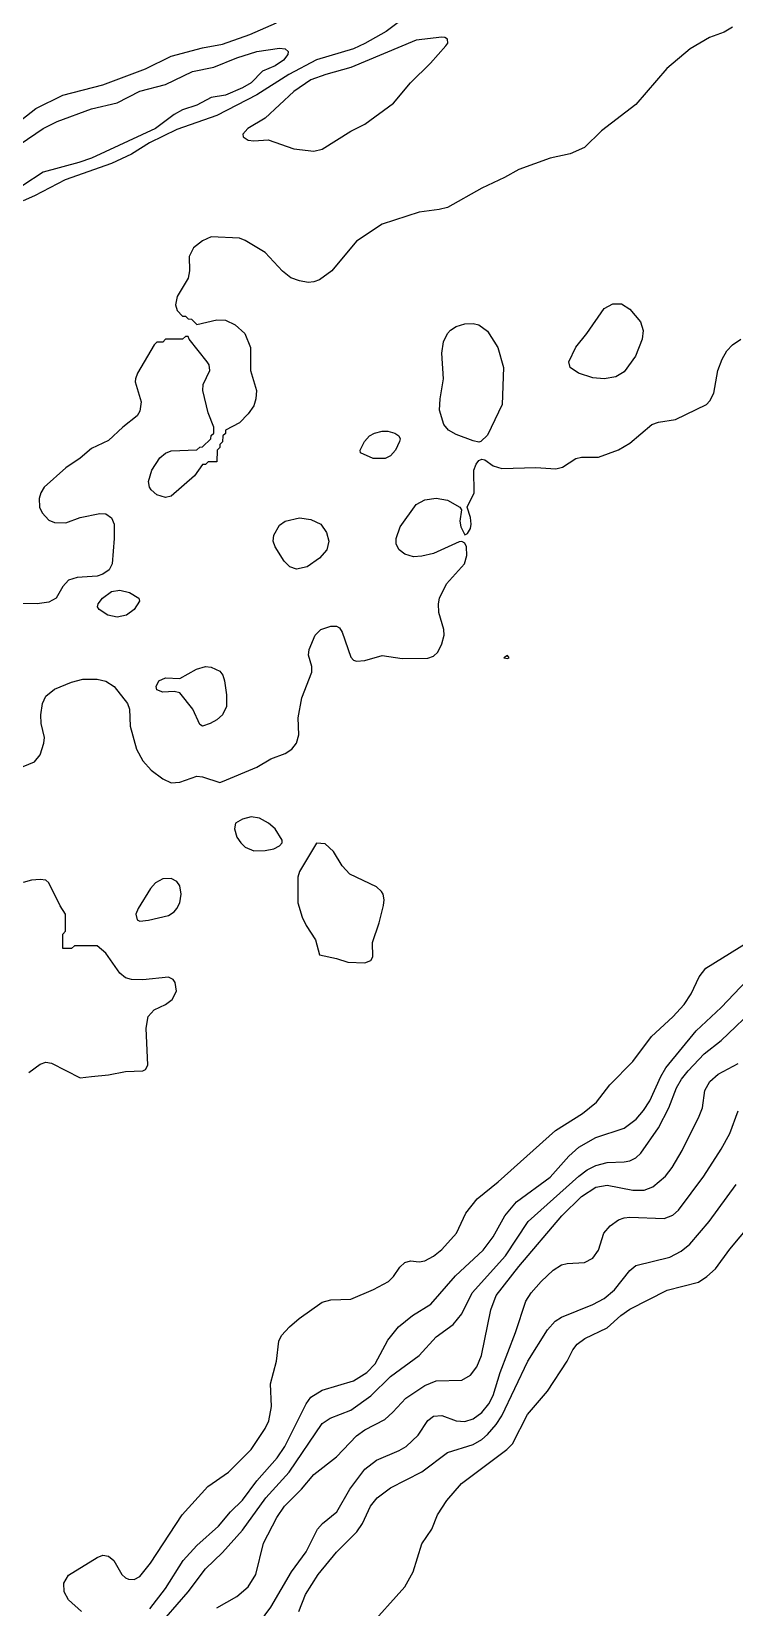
# Model space of a CAD drawing. Extents: x 474277 to 475042, y 254928 to 255625.
# Drawn here: x 474453.52 to 474472.44, y 255386 to 255428.45 of the extents above; entities that cross this region are included whole.
import ezdxf

# ---------------------------------------------------------------- set-up
doc = ezdxf.new("R2010")
doc.units = 0
doc.header["$MEASUREMENT"] = 0
doc.layers.add('BaseMapV2_DTM_export_MonNov09090547073261 — entities', color=1, linetype='CONTINUOUS')

msp = doc.modelspace()

# ---------------------------------------------------------------- linework, layer by layer
at = {"layer": 'BaseMapV2_DTM_export_MonNov09090547073261 — entities', "color": 15, "linetype": 'Continuous', "true_color": 0xb7484b}
for points in [[(474453.052, 255425.917, 83.5), (474453.638, 255426.377, 83.5), (474454.366, 255426.74, 83.5), (474455.439, 255427.019, 83.5), (474456.589, 255427.442, 83.5), (474457.279, 255427.79, 83.5), (474458.123, 255428.008, 83.5), (474458.66, 255428.111, 83.5), (474459.393, 255428.371, 83.5), (474460.116, 255428.685, 83.5)], [(474472.385, 255428.565, 83.25), (474472.155, 255428.43, 83.25), (474471.765, 255428.294, 83.25), (474471.248, 255427.988, 83.25), (474470.613, 255427.451, 83.25), (474469.778, 255426.486, 83.25), (474468.857, 255425.776, 83.25), (474468.397, 255425.33, 83.25), (474468.014, 255425.153, 83.25), (474467.477, 255425.042, 83.25), (474466.634, 255424.733, 83.25), (474466.25, 255424.517, 83.25), (474465.637, 255424.229, 83.25), (474464.717, 255423.712, 83.25), (474464.487, 255423.653, 83.25), (474463.95, 255423.582, 83.25), (474462.953, 255423.263, 83.25), (474462.263, 255422.805, 83.25), (474461.601, 255422.007, 83.25), (474461.267, 255421.76, 83.25), (474461.113, 255421.705, 83.25), (474460.96, 255421.695, 83.25), (474460.73, 255421.733, 83.25), (474460.5, 255421.818, 83.25), (474460.27, 255421.992, 83.25), (474459.81, 255422.501, 83.25), (474459.273, 255422.823, 83.25), (474459.12, 255422.884, 83.25), (474458.353, 255422.918, 83.25), (474458.123, 255422.811, 83.25), (474457.882, 255422.62, 83.25), (474457.763, 255422.39, 83.25), (474457.768, 255422.007, 83.25), (474457.739, 255421.803, 83.25), (474457.435, 255421.317, 83.25), (474457.396, 255421.087, 83.25), (474457.441, 255420.933, 83.25), (474457.586, 255420.784, 83.25), (474457.663, 255420.783, 83.25), (474457.739, 255420.708, 83.25), (474457.821, 255420.703, 83.25), (474457.969, 255420.558, 83.25), (474458.506, 255420.682, 83.25), (474458.736, 255420.678, 83.25), (474459.003, 255420.55, 83.25), (474459.26, 255420.32, 83.25), (474459.415, 255419.937, 83.25), (474459.41, 255419.323, 83.25), (474459.571, 255418.786, 83.25), (474459.558, 255418.556, 83.25), (474459.503, 255418.368, 83.25), (474459.35, 255418.152, 83.25), (474459.12, 255417.912, 83.25), (474458.744, 255417.713, 83.25), (474458.736, 255417.628, 83.25), (474458.668, 255417.56, 83.25), (474458.66, 255417.398, 83.25), (474458.591, 255417.33, 83.25), (474458.583, 255417.245, 83.25), (474458.514, 255417.176, 83.25), (474458.506, 255416.865, 83.25), (474458.276, 255416.865, 83.25), (474458.199, 255416.79, 83.25), (474458.123, 255416.788, 83.25), (474457.903, 255416.486, 83.25), (474457.279, 255415.938, 83.25), (474457.126, 255415.896, 83.25), (474456.896, 255415.972, 83.25), (474456.739, 255416.103, 83.25), (474456.695, 255416.179, 83.25), (474456.67, 255416.333, 83.25), (474456.755, 255416.639, 83.25), (474456.973, 255416.972, 83.25), (474457.126, 255417.093, 83.25), (474457.279, 255417.156, 83.25), (474457.969, 255417.181, 83.25), (474458.046, 255417.256, 83.25), (474458.123, 255417.261, 83.25), (474458.345, 255417.483, 83.25), (474458.353, 255417.568, 83.25), (474458.422, 255417.636, 83.25), (474458.425, 255417.79, 83.25), (474458.276, 255418.182, 83.25), (474458.129, 255418.786, 83.25), (474458.135, 255418.94, 83.25), (474458.321, 255419.323, 83.25), (474458.299, 255419.477, 83.25), (474458.249, 255419.553, 83.25), (474457.765, 255420.167, 83.25), (474457.739, 255420.235, 83.25), (474457.663, 255420.235, 83.25), (474457.586, 255420.164, 83.25), (474457.126, 255420.162, 83.25), (474457.049, 255420.088, 83.25), (474456.896, 255420.085, 83.25), (474456.819, 255420.009, 83.25), (474456.37, 255419.246, 83.25), (474456.322, 255419.093, 83.25), (474456.311, 255419.016, 83.25), (474456.472, 255418.48, 83.25), (474456.436, 255418.228, 83.25), (474456.364, 255418.096, 83.25), (474455.976, 255417.794, 83.25), (474455.592, 255417.435, 83.25), (474455.132, 255417.216, 83.25), (474454.826, 255416.961, 83.25), (474454.442, 255416.698, 83.25), (474453.863, 255416.179, 83.25), (474453.771, 255416.026, 83.25), (474453.728, 255415.873, 83.25), (474453.73, 255415.643, 83.25), (474453.807, 255415.489, 83.25), (474453.982, 255415.293, 83.25), (474454.136, 255415.228, 83.25), (474454.442, 255415.222, 83.25), (474454.826, 255415.363, 83.25), (474455.362, 255415.468, 83.25), (474455.516, 255415.458, 83.25), (474455.669, 255415.353, 83.25), (474455.742, 255415.183, 83.25), (474455.747, 255414.799, 83.25), (474455.687, 255414.109, 83.25), (474455.607, 255413.956, 83.25), (474455.439, 255413.834, 83.25), (474455.286, 255413.782, 83.25), (474454.749, 255413.747, 83.25), (474454.519, 255413.671, 83.25), (474454.366, 255413.501, 83.25), (474454.185, 255413.189, 83.25), (474453.982, 255413.077, 83.25), (474453.676, 255413.037, 83.25), (474453.139, 255413.046, 83.25)], [(474463.567, 255428.832, 83.5), (474463.065, 255428.448, 83.5), (474462.493, 255428.125, 83.5), (474462.187, 255427.988, 83.5), (474461.19, 255427.69, 83.5), (474460.448, 255427.297, 83.5), (474459.58, 255426.743, 83.5), (474458.506, 255426.19, 83.5), (474457.433, 255425.815, 83.5), (474456.695, 255425.457, 83.5), (474456.206, 255425.143, 83.5), (474455.669, 255424.898, 83.5), (474454.421, 255424.46, 83.5), (474453.599, 255424.021, 83.5), (474453.292, 255423.892, 83.5)], [(474461.113, 255425.224, 83.25), (474461.343, 255425.282, 83.25), (474462.116, 255425.764, 83.25), (474462.493, 255425.956, 83.25), (474463.26, 255426.525, 83.25), (474463.715, 255427.067, 83.25), (474464.257, 255427.599, 83.25), (474464.665, 255428.064, 83.25), (474464.72, 255428.141, 83.25), (474464.717, 255428.248, 83.25), (474464.642, 255428.294, 83.25), (474464.564, 255428.297, 83.25), (474463.874, 255428.215, 83.25), (474462.11, 255427.485, 83.25), (474461.44, 255427.297, 83.25), (474461.037, 255427.145, 83.25), (474460.58, 255426.837, 83.25), (474459.81, 255426.114, 83.25), (474459.342, 255425.841, 83.25), (474459.202, 255425.687, 83.25), (474459.213, 255425.611, 83.25), (474459.35, 255425.522, 83.25), (474459.503, 255425.506, 83.25), (474459.886, 255425.535, 83.25), (474460.576, 255425.295, 83.25), (474461.113, 255425.224, 83.25)], [(474453.216, 255425.415, 83.75), (474453.829, 255425.839, 83.75), (474454.212, 255426.025, 83.75), (474455.132, 255426.372, 83.75), (474455.821, 255426.531, 83.75), (474456.436, 255426.845, 83.75), (474457.126, 255427.027, 83.75), (474457.848, 255427.374, 83.75), (474458.43, 255427.487, 83.75), (474459.043, 255427.742, 83.75), (474459.58, 255427.916, 83.75), (474460.193, 255428.003, 83.75), (474460.347, 255427.988, 83.75), (474460.425, 255427.911, 83.75), (474460.416, 255427.834, 83.75), (474460.298, 255427.681, 83.75), (474460.073, 255427.528, 83.75), (474459.733, 255427.384, 83.75), (474459.429, 255427.067, 83.75), (474459.196, 255426.931, 83.75), (474458.736, 255426.74, 83.75), (474458.353, 255426.674, 83.75), (474457.969, 255426.464, 83.75), (474457.586, 255426.345, 83.75), (474457.356, 255426.216, 83.75), (474456.852, 255425.841, 83.75), (474455.132, 255425.044, 83.75), (474454.791, 255424.921, 83.75), (474453.829, 255424.66, 83.75), (474453.288, 255424.307, 83.75)], [(474468.934, 255419.093, 83.25), (474468.627, 255419.12, 83.25), (474468.238, 255419.246, 83.25), (474468.017, 255419.4, 83.25), (474467.979, 255419.553, 83.25), (474468.167, 255419.953, 83.25), (474468.467, 255420.32, 83.25), (474468.934, 255420.991, 83.25), (474469.164, 255421.118, 83.25), (474469.394, 255421.115, 83.25), (474469.624, 255420.969, 83.25), (474469.908, 255420.627, 83.25), (474469.983, 255420.397, 83.25), (474469.955, 255420.167, 83.25), (474469.772, 255419.707, 83.25), (474469.471, 255419.289, 83.25), (474469.241, 255419.15, 83.25), (474468.934, 255419.093, 83.25)], [(474465.608, 255417.406, 83.25), (474465.56, 255417.388, 83.25), (474465.407, 255417.43, 83.25), (474464.947, 255417.596, 83.25), (474464.74, 255417.713, 83.25), (474464.613, 255417.866, 83.25), (474464.501, 255418.25, 83.25), (474464.512, 255418.556, 83.25), (474464.604, 255419.093, 83.25), (474464.557, 255419.783, 83.25), (474464.61, 255420.09, 83.25), (474464.717, 255420.319, 83.25), (474464.794, 255420.41, 83.25), (474464.947, 255420.507, 83.25), (474465.177, 255420.577, 83.25), (474465.407, 255420.584, 83.25), (474465.554, 255420.55, 83.25), (474465.79, 255420.38, 83.25), (474466.064, 255419.937, 83.25), (474466.224, 255419.4, 83.25), (474466.189, 255418.403, 83.25), (474465.79, 255417.579, 83.25), (474465.608, 255417.406, 83.25)], [(474458.66, 255408.254, 83.25), (474459.58, 255408.636, 83.25), (474459.963, 255408.863, 83.25), (474460.346, 255409.001, 83.25), (474460.526, 255409.125, 83.25), (474460.646, 255409.279, 83.25), (474460.711, 255409.509, 83.25), (474460.694, 255409.969, 83.25), (474460.794, 255410.505, 83.25), (474461.065, 255411.195, 83.25), (474461.065, 255411.349, 83.25), (474460.977, 255411.656, 83.25), (474460.993, 255411.809, 83.25), (474461.151, 255412.192, 83.25), (474461.301, 255412.346, 83.25), (474461.573, 255412.437, 83.25), (474461.727, 255412.431, 83.25), (474461.803, 255412.387, 83.25), (474461.882, 255412.269, 83.25), (474462.11, 255411.602, 83.25), (474462.187, 255411.52, 83.25), (474462.263, 255411.492, 83.25), (474462.493, 255411.514, 83.25), (474462.953, 255411.643, 83.25), (474463.49, 255411.567, 83.25), (474464.18, 255411.577, 83.25), (474464.334, 255411.627, 83.25), (474464.45, 255411.732, 83.25), (474464.562, 255411.962, 83.25), (474464.625, 255412.192, 83.25), (474464.616, 255412.346, 83.25), (474464.481, 255412.806, 83.25), (474464.471, 255413.036, 83.25), (474464.498, 255413.189, 83.25), (474464.686, 255413.572, 83.25), (474465.174, 255414.109, 83.25), (474465.237, 255414.339, 83.25), (474465.221, 255414.569, 83.25), (474465.177, 255414.674, 83.25), (474465.1, 255414.715, 83.25), (474465.024, 255414.703, 83.25), (474464.334, 255414.395, 83.25), (474464.027, 255414.322, 83.25), (474463.797, 255414.305, 83.25), (474463.567, 255414.372, 83.25), (474463.416, 255414.493, 83.25), (474463.332, 255414.646, 83.25), (474463.329, 255414.799, 83.25), (474463.442, 255415.106, 83.25), (474463.874, 255415.709, 83.25), (474464.104, 255415.834, 83.25), (474464.41, 255415.884, 83.25), (474464.717, 255415.829, 83.25), (474465.049, 255415.643, 83.25), (474465.091, 255415.566, 83.25), (474465.046, 255415.259, 83.25), (474465.07, 255415.106, 83.25), (474465.177, 255414.897, 83.25), (474465.254, 255414.932, 83.25), (474465.33, 255415.068, 83.25), (474465.35, 255415.183, 83.25), (474465.33, 255415.358, 83.25), (474465.24, 255415.643, 83.25), (474465.429, 255416.026, 83.25), (474465.422, 255416.639, 83.25), (474465.484, 255416.798, 83.25), (474465.56, 255416.894, 83.25), (474465.637, 255416.934, 83.25), (474465.714, 255416.91, 83.25), (474465.944, 255416.755, 83.25), (474466.174, 255416.681, 83.25), (474467.094, 255416.712, 83.25), (474467.631, 255416.669, 83.25), (474467.81, 255416.716, 83.25), (474468.167, 255416.951, 83.25), (474468.321, 255416.988, 83.25), (474468.781, 255416.989, 83.25), (474469.318, 255417.18, 83.25), (474469.624, 255417.361, 83.25), (474470.212, 255417.866, 83.25), (474470.391, 255417.932, 83.25), (474470.851, 255417.999, 83.25), (474471.68, 255418.403, 83.25), (474471.771, 255418.503, 83.25), (474471.877, 255418.71, 83.25), (474471.989, 255419.323, 83.25), (474472.108, 255419.63, 83.25), (474472.231, 255419.849, 83.25), (474472.385, 255420.01, 83.25), (474472.61, 255420.167, 83.25)], [(474463.034, 255416.946, 83.25), (474462.717, 255416.946, 83.25), (474462.373, 255417.1, 83.25), (474462.362, 255417.176, 83.25), (474462.477, 255417.406, 83.25), (474462.611, 255417.56, 83.25), (474462.746, 255417.636, 83.25), (474462.953, 255417.688, 83.25), (474463.107, 255417.685, 83.25), (474463.297, 255417.636, 83.25), (474463.407, 255417.56, 83.25), (474463.436, 255417.483, 83.25), (474463.424, 255417.406, 83.25), (474463.311, 255417.176, 83.25), (474463.183, 255417.026, 83.25), (474463.034, 255416.946, 83.25)], [(474460.935, 255414.033, 83.25), (474460.653, 255413.97, 83.25), (474460.468, 255414.033, 83.25), (474460.318, 255414.186, 83.25), (474460.08, 255414.569, 83.25), (474460.024, 255414.723, 83.25), (474460.04, 255414.888, 83.25), (474460.193, 255415.156, 83.25), (474460.346, 255415.265, 83.25), (474460.73, 255415.354, 83.25), (474461.037, 255415.311, 83.25), (474461.302, 255415.183, 83.25), (474461.455, 255414.953, 83.25), (474461.522, 255414.723, 83.25), (474461.467, 255414.493, 83.25), (474461.272, 255414.263, 83.25), (474460.935, 255414.033, 83.25)], [(474456.078, 255412.729, 83.25), (474455.823, 255412.673, 83.25), (474455.575, 255412.729, 83.25), (474455.341, 255412.882, 83.25), (474455.298, 255412.959, 83.25), (474455.313, 255413.036, 83.25), (474455.434, 255413.189, 83.25), (474455.669, 255413.368, 83.25), (474455.899, 255413.405, 83.25), (474456.152, 255413.342, 83.25), (474456.411, 255413.189, 83.25), (474456.422, 255413.112, 83.25), (474456.283, 255412.882, 83.25), (474456.078, 255412.729, 83.25)], [(474466.327, 255411.56, 83.25), (474466.371, 255411.579, 83.25), (474466.327, 255411.645, 83.25), (474466.234, 255411.579, 83.25), (474466.327, 255411.56, 83.25)], [(474458.327, 255409.815, 83.25), (474458.123, 255409.745, 83.25), (474458.046, 255409.782, 83.25), (474457.861, 255410.199, 83.25), (474457.509, 255410.638, 83.25), (474457.356, 255410.679, 83.25), (474457.049, 255410.654, 83.25), (474456.896, 255410.723, 83.25), (474456.87, 255410.812, 83.25), (474456.949, 255410.965, 83.25), (474457.126, 255411.046, 83.25), (474457.509, 255411.028, 83.25), (474457.963, 255411.272, 83.25), (474458.199, 255411.344, 83.25), (474458.353, 255411.328, 83.25), (474458.583, 255411.226, 83.25), (474458.671, 255411.119, 83.25), (474458.71, 255410.965, 83.25), (474458.766, 255410.582, 83.25), (474458.765, 255410.275, 83.25), (474458.66, 255410.045, 83.25), (474458.506, 255409.912, 83.25), (474458.327, 255409.815, 83.25)], [(474453.139, 255408.596, 83.25), (474453.599, 255408.78, 83.25), (474453.75, 255408.972, 83.25), (474453.855, 255409.279, 83.25), (474453.869, 255409.432, 83.25), (474453.78, 255409.815, 83.25), (474453.771, 255410.045, 83.25), (474453.812, 255410.352, 83.25), (474453.906, 255410.55, 83.25), (474454.138, 255410.735, 83.25), (474454.596, 255410.93, 83.25), (474454.902, 255411.003, 83.25), (474455.286, 255411.008, 83.25), (474455.516, 255410.956, 83.25), (474455.746, 255410.812, 83.25), (474456.102, 255410.352, 83.25), (474456.159, 255410.199, 83.25), (474456.178, 255409.739, 83.25), (474456.345, 255409.125, 83.25), (474456.513, 255408.809, 83.25), (474456.743, 255408.56, 83.25), (474457.049, 255408.324, 83.25), (474457.279, 255408.217, 83.25), (474457.509, 255408.237, 83.25), (474457.969, 255408.393, 83.25), (474458.123, 255408.376, 83.25), (474458.583, 255408.226, 83.25), (474458.66, 255408.254, 83.25)], [(474460.04, 255406.434, 83.25), (474460.195, 255406.518, 83.25), (474460.262, 255406.595, 83.25), (474460.262, 255406.672, 83.25), (474460.073, 255406.978, 83.25), (474459.897, 255407.132, 83.25), (474459.656, 255407.261, 83.25), (474459.426, 255407.298, 83.25), (474459.196, 255407.24, 83.25), (474459.013, 255407.132, 83.25), (474458.985, 255406.978, 83.25), (474459.047, 255406.748, 83.25), (474459.149, 255406.595, 83.25), (474459.273, 255406.484, 83.25), (474459.503, 255406.386, 83.25), (474459.81, 255406.393, 83.25), (474460.04, 255406.434, 83.25)], [(474462.493, 255403.371, 83.25), (474462.647, 255403.433, 83.25), (474462.702, 255403.528, 83.25), (474462.695, 255403.911, 83.25), (474462.874, 255404.448, 83.25), (474462.987, 255404.908, 83.25), (474463.01, 255405.061, 83.25), (474462.984, 255405.215, 83.25), (474462.941, 255405.291, 83.25), (474462.8, 255405.415, 83.25), (474462.089, 255405.751, 83.25), (474461.882, 255405.982, 83.25), (474461.65, 255406.361, 83.25), (474461.42, 255406.569, 83.25), (474461.19, 255406.59, 83.25), (474460.73, 255405.828, 83.25), (474460.685, 255405.675, 83.25), (474460.682, 255404.985, 83.25), (474460.801, 255404.601, 83.25), (474460.914, 255404.371, 83.25), (474461.163, 255403.988, 83.25), (474461.267, 255403.579, 83.25), (474461.727, 255403.487, 83.25), (474462.033, 255403.388, 83.25), (474462.493, 255403.371, 83.25)], [(474455.132, 255400.302, 83.25), (474455.592, 255400.352, 83.25), (474456.053, 255400.444, 83.25), (474456.513, 255400.455, 83.25), (474456.589, 255400.492, 83.25), (474456.649, 255400.614, 83.25), (474456.605, 255401.611, 83.25), (474456.66, 255401.918, 83.25), (474456.819, 255402.103, 83.25), (474457.126, 255402.245, 83.25), (474457.3, 255402.378, 83.25), (474457.417, 255402.608, 83.25), (474457.388, 255402.838, 83.25), (474457.334, 255402.914, 83.25), (474457.203, 255402.981, 83.25), (474456.513, 255402.91, 83.25), (474456.206, 255402.917, 83.25), (474456.053, 255402.96, 83.25), (474455.899, 255403.086, 83.25), (474455.516, 255403.629, 83.25), (474455.286, 255403.827, 83.25), (474454.672, 255403.827, 83.25), (474454.596, 255403.756, 83.25), (474454.366, 255403.75, 83.25), (474454.364, 255404.141, 83.25), (474454.434, 255404.218, 83.25), (474454.438, 255404.678, 83.25), (474454.289, 255404.905, 83.25), (474453.982, 255405.518, 83.25), (474453.906, 255405.594, 83.25), (474453.752, 255405.608, 83.25), (474453.522, 255405.589, 83.25), (474453.292, 255405.528, 83.25)], [(474456.666, 255404.518, 83.25), (474457.203, 255404.646, 83.25), (474457.356, 255404.737, 83.25), (474457.433, 255404.83, 83.25), (474457.509, 255404.985, 83.25), (474457.544, 255405.215, 83.25), (474457.515, 255405.445, 83.25), (474457.433, 255405.557, 83.25), (474457.279, 255405.634, 83.25), (474457.049, 255405.629, 83.25), (474456.858, 255405.521, 83.25), (474456.719, 255405.368, 83.25), (474456.386, 255404.831, 83.25), (474456.325, 255404.678, 83.25), (474456.359, 255404.521, 83.25), (474456.436, 255404.492, 83.25), (474456.666, 255404.518, 83.25)], [(474454.861, 255385.892, 83.5), (474454.519, 255386.211, 83.5), (474454.395, 255386.429, 83.5), (474454.393, 255386.659, 83.5), (474454.519, 255386.872, 83.5), (474455.286, 255387.354, 83.5), (474455.439, 255387.413, 83.5), (474455.592, 255387.383, 83.5), (474455.736, 255387.273, 83.5), (474455.953, 255386.889, 83.5), (474456.053, 255386.8, 83.5), (474456.129, 255386.767, 83.5), (474456.283, 255386.761, 83.5), (474456.436, 255386.84, 83.5), (474456.722, 255387.196, 83.5), (474457.575, 255388.499, 83.5), (474458.265, 255389.266, 83.5), (474458.818, 255389.649, 83.5), (474459.431, 255390.263, 83.5), (474459.81, 255390.821, 83.5), (474459.909, 255391.03, 83.5), (474459.98, 255391.413, 83.5), (474459.947, 255392.026, 83.5), (474460.116, 255392.64, 83.5), (474460.174, 255393.177, 83.5), (474460.251, 255393.33, 83.5), (474460.46, 255393.56, 83.5), (474460.721, 255393.79, 83.5), (474461.343, 255394.226, 83.5), (474461.573, 255394.288, 83.5), (474462.11, 255394.311, 83.5), (474462.723, 255394.565, 83.5), (474463.127, 255394.787, 83.5), (474463.26, 255394.922, 83.5), (474463.431, 255395.17, 83.5), (474463.567, 255395.295, 83.5), (474463.72, 255395.336, 83.5), (474463.95, 255395.318, 83.5), (474464.104, 255395.344, 83.5), (474464.334, 255395.467, 83.5), (474464.564, 255395.644, 83.5), (474464.956, 255396.09, 83.5), (474465.208, 255396.627, 83.5), (474465.51, 255397.01, 83.5), (474466.074, 255397.47, 83.5), (474467.618, 255398.851, 83.5), (474468.35, 255399.311, 83.5), (474468.719, 255399.617, 83.5), (474469.08, 255400.077, 83.5), (474469.701, 255400.706, 83.5), (474470.206, 255401.381, 83.5), (474470.774, 255401.911, 83.5), (474471.081, 255402.241, 83.5), (474471.271, 255402.531, 83.5), (474471.485, 255402.991, 83.5), (474471.666, 255403.221, 83.5), (474473.458, 255404.338, 83.5)], [(474456.701, 255385.969, 83.75), (474457.126, 255386.515, 83.75), (474457.603, 255387.273, 83.75), (474457.969, 255387.67, 83.75), (474458.553, 255388.193, 83.75), (474458.87, 255388.576, 83.75), (474459.196, 255388.897, 83.75), (474459.58, 255389.419, 83.75), (474460.131, 255390.033, 83.75), (474460.339, 255390.34, 83.75), (474460.91, 255391.49, 83.75), (474461.037, 255391.667, 83.75), (474461.343, 255391.861, 83.75), (474462.187, 255392.112, 83.75), (474462.545, 255392.333, 83.75), (474462.766, 255392.563, 83.75), (474463.107, 255393.206, 83.75), (474463.395, 255393.56, 83.75), (474463.776, 255393.867, 83.75), (474464.267, 255394.173, 83.75), (474464.927, 255394.94, 83.75), (474465.676, 255395.63, 83.75), (474465.944, 255395.985, 83.75), (474466.26, 255396.55, 83.75), (474466.573, 255396.934, 83.75), (474467.477, 255397.596, 83.75), (474467.982, 255398.161, 83.75), (474468.244, 255398.4, 83.75), (474468.704, 255398.658, 83.75), (474469.471, 255398.918, 83.75), (474469.787, 255399.157, 83.75), (474469.988, 255399.387, 83.75), (474470.161, 255399.653, 83.75), (474470.452, 255400.307, 83.75), (474470.593, 255400.537, 83.75), (474471.405, 255401.534, 83.75), (474472.078, 255402.165, 83.75), (474472.768, 255402.889, 83.75)], [(474457.143, 255385.739, 84), (474457.738, 255386.429, 84), (474458.198, 255387.042, 84), (474458.66, 255387.487, 84), (474459.196, 255388.089, 84), (474459.828, 255388.959, 84), (474460.45, 255389.649, 84), (474461.343, 255390.957, 84), (474461.554, 255391.106, 84), (474462.11, 255391.318, 84), (474462.647, 255391.706, 84), (474463.183, 255392.223, 84), (474463.947, 255392.793, 84), (474464.41, 255393.296, 84), (474464.87, 255393.624, 84), (474465.1, 255393.913, 84), (474465.379, 255394.48, 84), (474466.277, 255395.477, 84), (474466.887, 255396.397, 84), (474468.244, 255397.625, 84), (474468.474, 255397.794, 84), (474468.704, 255397.911, 84), (474469.011, 255397.991, 84), (474469.471, 255398.004, 84), (474469.624, 255398.034, 84), (474469.778, 255398.111, 84), (474469.919, 255398.237, 84), (474470.391, 255398.927, 84), (474470.667, 255399.464, 84), (474470.879, 255400.001, 84), (474471.013, 255400.231, 84), (474471.193, 255400.461, 84), (474471.618, 255400.915, 84), (474472.078, 255401.275, 84), (474473.075, 255402.228, 84)], [(474453.446, 255400.409, 83.25), (474453.752, 255400.64, 83.25), (474453.906, 255400.695, 83.25), (474454.059, 255400.663, 83.25), (474454.826, 255400.272, 83.25), (474455.132, 255400.302, 83.25)], [(474458.506, 255385.991, 84.25), (474459.043, 255386.297, 84.25), (474459.35, 255386.558, 84.25), (474459.557, 255386.889, 84.25), (474459.765, 255387.733, 84.25), (474460.121, 255388.423, 84.25), (474460.325, 255388.729, 84.25), (474460.787, 255389.189, 84.25), (474461.113, 255389.582, 84.25), (474461.727, 255390.057, 84.25), (474462.263, 255390.63, 84.25), (474462.493, 255390.79, 84.25), (474463.03, 255391.068, 84.25), (474463.247, 255391.26, 84.25), (474463.588, 255391.643, 84.25), (474464.104, 255391.985, 84.25), (474464.41, 255392.109, 84.25), (474465.1, 255392.128, 84.25), (474465.33, 255392.26, 84.25), (474465.506, 255392.486, 84.25), (474465.632, 255392.793, 84.25), (474465.884, 255394.02, 84.25), (474466.023, 255394.403, 84.25), (474466.634, 255395.19, 84.25), (474467.794, 255396.55, 84.25), (474468.321, 255397.072, 84.25), (474468.704, 255397.329, 84.25), (474469.011, 255397.382, 84.25), (474469.701, 255397.24, 84.25), (474470.008, 255397.241, 84.25), (474470.238, 255397.334, 84.25), (474470.582, 255397.624, 84.25), (474470.761, 255397.854, 84.25), (474471.03, 255398.314, 84.25), (474471.487, 255399.234, 84.25), (474471.574, 255399.464, 84.25), (474471.643, 255399.924, 84.25), (474471.771, 255400.169, 84.25), (474472.001, 255400.37, 84.25), (474472.538, 255400.652, 84.25)], [(474459.477, 255385.356, 84.5), (474459.963, 255386.01, 84.5), (474460.517, 255386.966, 84.5), (474460.907, 255387.503, 84.5), (474461.216, 255388.116, 84.5), (474461.347, 255388.269, 84.5), (474461.735, 255388.576, 84.5), (474462.083, 255389.189, 84.5), (474462.493, 255389.73, 84.5), (474462.8, 255389.972, 84.5), (474463.413, 255390.231, 84.5), (474463.602, 255390.34, 84.5), (474463.923, 255390.646, 84.5), (474464.18, 255391.038, 84.5), (474464.334, 255391.153, 84.5), (474464.564, 255391.173, 84.5), (474464.947, 255391.027, 84.5), (474465.177, 255391.011, 84.5), (474465.407, 255391.082, 84.5), (474465.637, 255391.256, 84.5), (474465.825, 255391.49, 84.5), (474465.944, 255391.709, 84.5), (474466.132, 255392.333, 84.5), (474466.542, 255393.407, 84.5), (474466.821, 255394.25, 84.5), (474466.963, 255394.48, 84.5), (474467.236, 255394.787, 84.5), (474467.554, 255395.086, 84.5), (474467.784, 255395.229, 84.5), (474467.937, 255395.271, 84.5), (474468.397, 255395.298, 84.5), (474468.627, 255395.41, 84.5), (474468.773, 255395.63, 84.5), (474468.917, 255396.09, 84.5), (474469.088, 255396.286, 84.5), (474469.318, 255396.442, 84.5), (474469.471, 255396.5, 84.5), (474469.624, 255396.519, 84.5), (474470.544, 255396.483, 84.5), (474470.774, 255396.572, 84.5), (474470.928, 255396.706, 84.5), (474471.61, 255397.624, 84.5), (474472.078, 255398.344, 84.5), (474472.307, 255398.774, 84.5), (474472.538, 255399.377, 84.5)], [(474460.713, 255385.892, 84.75), (474460.896, 255386.352, 84.75), (474461.232, 255386.889, 84.75), (474461.727, 255387.496, 84.75), (474462.273, 255388.039, 84.75), (474462.425, 255388.269, 84.75), (474462.642, 255388.729, 84.75), (474462.819, 255388.959, 84.75), (474463.183, 255389.225, 84.75), (474464.027, 255389.653, 84.75), (474464.717, 255390.177, 84.75), (474465.407, 255390.394, 84.75), (474465.637, 255390.526, 84.75), (474465.79, 255390.66, 84.75), (474466.02, 255390.929, 84.75), (474466.174, 255391.166, 84.75), (474466.872, 255392.64, 84.75), (474467.407, 255393.483, 84.75), (474467.609, 255393.713, 84.75), (474467.784, 255393.825, 84.75), (474468.627, 255394.162, 84.75), (474468.934, 255394.328, 84.75), (474469.204, 255394.557, 84.75), (474469.624, 255395.079, 84.75), (474469.778, 255395.216, 84.75), (474470.698, 255395.435, 84.75), (474471.004, 255395.599, 84.75), (474471.234, 255395.792, 84.75), (474471.754, 255396.397, 84.75), (474472.484, 255397.394, 84.75)], [(474462.549, 255385.432, 85), (474463.567, 255386.557, 85), (474463.786, 255386.966, 85), (474464.027, 255387.72, 85), (474464.291, 255388.116, 85), (474464.448, 255388.499, 85), (474464.697, 255388.883, 85), (474465.087, 255389.343, 85), (474466.307, 255390.263, 85), (474466.464, 255390.416, 85), (474466.864, 255391.198, 85), (474467.401, 255391.832, 85), (474467.934, 255392.64, 85), (474468.083, 255392.947, 85), (474468.205, 255393.1, 85), (474468.409, 255393.253, 85), (474469.011, 255393.533, 85), (474469.382, 255393.867, 85), (474469.624, 255394.04, 85), (474470.621, 255394.546, 85), (474471.464, 255394.769, 85), (474471.695, 255394.92, 85), (474471.925, 255395.121, 85), (474472.308, 255395.651, 85), (474472.868, 255396.32, 85)]]:
    msp.add_polyline3d(points, dxfattribs=at)

doc.saveas('drawing.dxf')
